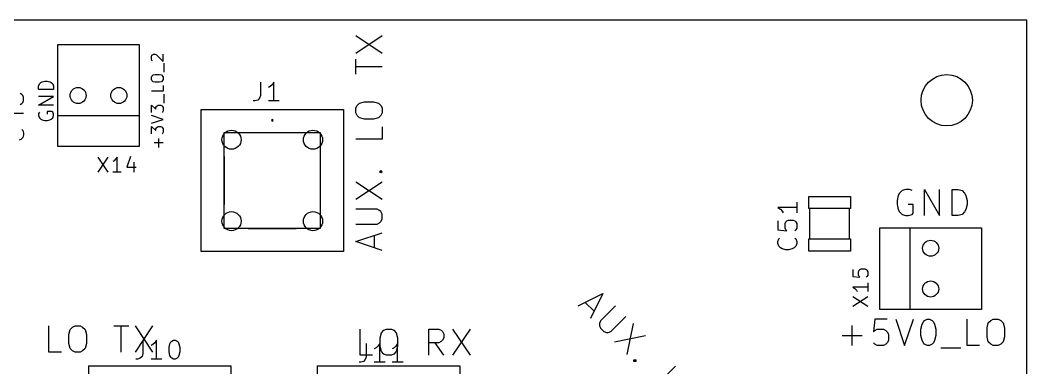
# Model space of a CAD drawing. Header units: millimetres. Extents: x 0 to 100, y 0 to 100.
# Drawn here: x 37.2 to 100, y 78.3 to 100 of the extents above; entities that cross this region are included whole.
import ezdxf

# ---------------------------------------------------------------- set-up
doc = ezdxf.new("R2010")
doc.units = ezdxf.units.MM
for name, color, linetype, true_color in [('Edge.Cuts', 254, 'CONTINUOUS', 0xd0d2cd), ('F.Fab', 9, 'CONTINUOUS', 0xafafaf), ('F.Silkscreen', 41, 'CONTINUOUS', 0xf2eda1)]:
    doc.layers.add(name, color=color, linetype=linetype, true_color=true_color)

msp = doc.modelspace()

# ---------------------------------------------------------------- linework, layer by layer
at = {"layer": 'Edge.Cuts', "linetype": 'CONTINUOUS'}
for p, q in [((100, 100), (0, 100)), ((100, 0), (100, 100))]:
    msp.add_line(p, q, dxfattribs=at)
at = {"layer": 'Edge.Cuts'}
for centre, radius in [((95, 95), 1.599999), ((40.83, 95.3), 0.5), ((43.37, 95.3), 0.5), ((50.4, 92.54), 0.5969), ((55.48, 92.54), 0.5969), ((50.4, 87.46), 0.5969), ((55.48, 87.46), 0.5969), ((94, 85.77), 0.5), ((94, 83.23), 0.5)]:
    msp.add_circle(centre, radius, dxfattribs=at)
at = {"layer": 'F.Fab', "linetype": 'CONTINUOUS'}
for p, q in [((58.156657, 97.94651), (59.792417, 99.037016)), ((58.156657, 99.037016), (59.792417, 97.94651)), ((45.401719, 97.737514), (45.436767, 97.807609)), ((45.401719, 97.562276), (45.401719, 97.737514)), ((45.436767, 97.492181), (45.401719, 97.562276)), ((45.436767, 97.807609), (45.471814, 97.842657)), ((45.471814, 97.457133), (45.436767, 97.492181)), ((45.471814, 97.842657), (45.54191, 97.877704)), ((45.54191, 97.877704), (45.612005, 97.877704)), ((45.612005, 97.877704), (45.717148, 97.842657)), ((45.717148, 97.842657), (46.137719, 97.422085)), ((46.137719, 97.422085), (46.137719, 97.877704)), ((46.207814, 96.756181), (46.207814, 97.316942)), ((58.156657, 96.622323), (58.156657, 97.557043)), ((59.792417, 97.089683), (58.156657, 97.089683)), ((38.413459, 96.016892), (38.501078, 96.104511)), ((38.501078, 96.104511), (38.588697, 96.148321)), ((38.588697, 96.148321), (38.763935, 96.19213)), ((38.763935, 96.19213), (38.895363, 96.19213)), ((38.895363, 96.19213), (39.070601, 96.148321)), ((39.070601, 96.148321), (39.15822, 96.104511)), ((39.15822, 96.104511), (39.24584, 96.016892)), ((45.401719, 96.440752), (45.436767, 96.510847)), ((45.401719, 96.300561), (45.401719, 96.440752)), ((45.436767, 96.230466), (45.401719, 96.300561)), ((45.436767, 96.510847), (45.506862, 96.580942)), ((45.506862, 96.160371), (45.436767, 96.230466)), ((45.506862, 96.580942), (45.647052, 96.61599)), ((45.647052, 96.125323), (45.506862, 96.160371)), ((45.647052, 96.61599), (45.892386, 96.61599)), ((45.892386, 96.125323), (45.647052, 96.125323)), ((45.892386, 96.61599), (46.032576, 96.580942)), ((46.032576, 96.160371), (45.892386, 96.125323)), ((46.032576, 96.580942), (46.102672, 96.510847)), ((46.102672, 96.230466), (46.032576, 96.160371)), ((46.102672, 96.510847), (46.137719, 96.440752)), ((46.137719, 96.300561), (46.102672, 96.230466)), ((46.137719, 96.440752), (46.137719, 96.300561)), ((38.369649, 95.885464), (38.413459, 96.016892)), ((38.369649, 95.666416), (38.369649, 95.885464)), ((39.289649, 95.666416), (38.369649, 95.666416)), ((39.24584, 96.016892), (39.289649, 95.885464)), ((39.289649, 95.885464), (39.289649, 95.666416)), ((46.137719, 95.564561), (45.401719, 95.564561)), ((46.137719, 95.915037), (46.137719, 95.564561)), ((38.369649, 94.702606), (39.289649, 95.22832)), ((39.289649, 95.22832), (38.369649, 95.22832)), ((46.207814, 94.828561), (46.207814, 95.389322)), ((58.23455, 94.674991), (58.390337, 94.830777)), ((58.390337, 94.830777), (58.70191, 94.908671)), ((58.70191, 94.908671), (59.247164, 94.908671)), ((59.247164, 94.908671), (59.558737, 94.830777)), ((59.558737, 94.830777), (59.714524, 94.674991)), ((39.289649, 94.702606), (38.369649, 94.702606)), ((38.413459, 94.264511), (38.369649, 94.176892)), ((38.369649, 94.176892), (38.369649, 94.045463)), ((39.20203, 94.30832), (38.895363, 94.30832)), ((38.895363, 94.30832), (38.895363, 94.133082)), ((39.24584, 94.264511), (39.20203, 94.30832)), ((39.289649, 94.133082), (39.24584, 94.264511)), ((45.401719, 94.232751), (45.401719, 94.68837)), ((45.401719, 94.68837), (45.6821, 94.443037)), ((45.6821, 94.54818), (45.717148, 94.618275)), ((45.6821, 94.443037), (45.6821, 94.54818)), ((45.717148, 94.618275), (45.752195, 94.653323)), ((45.752195, 94.653323), (45.822291, 94.68837)), ((45.822291, 94.68837), (45.997529, 94.68837)), ((45.997529, 94.68837), (46.067624, 94.653323)), ((46.067624, 94.653323), (46.102672, 94.618275)), ((46.102672, 94.267799), (46.067624, 94.232751)), ((46.102672, 94.618275), (46.137719, 94.54818)), ((46.137719, 94.337894), (46.102672, 94.267799)), ((46.137719, 94.54818), (46.137719, 94.337894)), ((48.505, 94.435), (57.375, 94.435)), ((48.505, 85.565), (48.505, 94.435)), ((57.375, 94.435), (57.375, 85.565)), ((58.156657, 94.519204), (58.23455, 94.674991)), ((58.156657, 94.207631), (58.156657, 94.519204)), ((58.23455, 94.051844), (58.156657, 94.207631)), ((59.714524, 94.674991), (59.792417, 94.519204)), ((59.792417, 94.207631), (59.714524, 94.051844)), ((59.792417, 94.519204), (59.792417, 94.207631)), ((38.369649, 94.045463), (38.413459, 93.914035)), ((38.413459, 93.914035), (38.501078, 93.826416)), ((38.501078, 93.826416), (38.588697, 93.782606)), ((38.588697, 93.782606), (38.763935, 93.738797)), ((38.763935, 93.738797), (38.895363, 93.738797)), ((38.895363, 93.738797), (39.070601, 93.782606)), ((39.070601, 93.782606), (39.15822, 93.826416)), ((39.15822, 93.826416), (39.24584, 93.914035)), ((39.24584, 93.914035), (39.289649, 94.045463)), ((39.289649, 94.045463), (39.289649, 94.133082)), ((46.137719, 93.81218), (45.401719, 94.057513)), ((45.401719, 93.566847), (46.137719, 93.81218)), ((58.390337, 93.896057), (58.23455, 94.051844)), ((58.70191, 93.818164), (58.390337, 93.896057)), ((59.247164, 93.818164), (58.70191, 93.818164)), ((59.558737, 93.896057), (59.247164, 93.818164)), ((59.714524, 94.051844), (59.558737, 93.896057)), ((45.401719, 92.900942), (45.401719, 93.356561)), ((45.401719, 93.356561), (45.6821, 93.111228)), ((45.6821, 93.216371), (45.717148, 93.286466)), ((45.6821, 93.111228), (45.6821, 93.216371)), ((45.717148, 93.286466), (45.752195, 93.321514)), ((45.752195, 93.321514), (45.822291, 93.356561)), ((45.822291, 93.356561), (45.997529, 93.356561)), ((45.997529, 93.356561), (46.067624, 93.321514)), ((46.067624, 93.321514), (46.102672, 93.286466)), ((46.102672, 92.93599), (46.067624, 92.900942)), ((46.102672, 93.286466), (46.137719, 93.216371)), ((46.137719, 93.006085), (46.102672, 92.93599)), ((46.137719, 93.216371), (46.137719, 93.006085)), ((49.943, 92.997), (55.937, 92.997)), ((49.943, 87.003), (49.943, 92.997)), ((55.937, 92.997), (55.937, 87.003)), ((59.792417, 93.350804), (59.792417, 92.57187)), ((46.137719, 92.340181), (45.576957, 92.340181)), ((45.857338, 92.0598), (45.857338, 92.620562)), ((59.792417, 92.57187), (58.156657, 92.57187)), ((59.63663, 90.546644), (59.714524, 90.624538)), ((59.714524, 90.468751), (59.63663, 90.546644)), ((59.63663, 90.546644), (59.792417, 90.546644)), ((59.714524, 90.624538), (59.792417, 90.546644)), ((59.792417, 90.546644), (59.714524, 90.468751)), ((58.156657, 88.832991), (59.792417, 89.923497)), ((58.156657, 89.923497), (59.792417, 88.832991)), ((92.060938, 89.209662), (91.983044, 89.053876)), ((92.216724, 89.365449), (92.060938, 89.209662)), ((92.450404, 89.443342), (92.216724, 89.365449)), ((92.684084, 89.443342), (92.450404, 89.443342)), ((92.839871, 89.365449), (92.684084, 89.443342)), ((93.618804, 87.807582), (93.618804, 89.443342)), ((93.618804, 89.443342), (94.553524, 87.807582)), ((94.553524, 87.807582), (94.553524, 89.443342)), ((95.332457, 87.807582), (95.332457, 89.443342)), ((95.332457, 89.443342), (95.721924, 89.443342)), ((95.721924, 89.443342), (95.955604, 89.365449)), ((95.955604, 89.365449), (96.111391, 89.209662)), ((96.111391, 89.209662), (96.189284, 89.053876)), ((86.4046, 88.2517), (86.4046, 89.0018)), ((86.4046, 89.0018), (89.0045, 89.0018)), ((89.0045, 89.0018), (89.0045, 88.2517)), ((91.983044, 89.053876), (91.905151, 88.742302)), ((91.905151, 88.742302), (91.905151, 88.508622)), ((96.189284, 89.053876), (96.267177, 88.742302)), ((96.267177, 88.742302), (96.267177, 88.508622)), ((59.480844, 88.209844), (58.156657, 88.209844)), ((59.63663, 88.131951), (59.480844, 88.209844)), ((59.714524, 88.054058), (59.63663, 88.131951)), ((59.792417, 87.898271), (59.714524, 88.054058)), ((59.792417, 87.586698), (59.792417, 87.898271)), ((89.0045, 88.2517), (86.4046, 88.2517)), ((86.4554, 86.3348), (86.4554, 88.2652)), ((88.9446, 86.3348), (88.9446, 88.2652)), ((91.905151, 88.508622), (91.983044, 88.197049)), ((91.983044, 88.197049), (92.060938, 88.041262)), ((92.060938, 88.041262), (92.216724, 87.885476)), ((92.917764, 88.508622), (92.606191, 88.508622)), ((92.839871, 87.885476), (92.917764, 87.963369)), ((92.917764, 87.963369), (92.917764, 88.508622)), ((96.111391, 88.041262), (95.955604, 87.885476)), ((96.189284, 88.197049), (96.111391, 88.041262)), ((96.267177, 88.508622), (96.189284, 88.197049)), ((58.156657, 87.275124), (59.480844, 87.275124)), ((59.480844, 87.275124), (59.63663, 87.353018)), ((59.63663, 87.353018), (59.714524, 87.430911)), ((59.714524, 87.430911), (59.792417, 87.586698)), ((92.216724, 87.885476), (92.450404, 87.807582)), ((92.450404, 87.807582), (92.606191, 87.807582)), ((92.606191, 87.807582), (92.839871, 87.885476)), ((95.721924, 87.807582), (95.332457, 87.807582)), ((95.955604, 87.885476), (95.721924, 87.807582)), ((55.937, 87.003), (49.943, 87.003)), ((58.156657, 86.184618), (59.792417, 86.729871)), ((59.792417, 85.639364), (58.156657, 86.184618)), ((59.325057, 85.795151), (59.325057, 86.574084)), ((86.3955, 85.5982), (86.3955, 86.3483)), ((86.3955, 86.3483), (88.9954, 86.3483)), ((88.9954, 86.3483), (88.9954, 85.5982)), ((57.375, 85.565), (48.505, 85.565)), ((88.9954, 85.5982), (86.3955, 85.5982)), ((72.02311, 82.170455), (73.565319, 82.94156)), ((73.565319, 82.94156), (72.794215, 81.399351)), ((72.463741, 82.390771), (73.01453, 81.839982)), ((74.336424, 82.170455), (73.400083, 81.234114)), ((73.400083, 81.234114), (73.345004, 81.068877)), ((73.345004, 81.068877), (73.345004, 80.958719)), ((74.06103, 80.573167), (74.997371, 81.509508)), ((75.438002, 81.068877), (75.05245, 79.141116)), ((90.508271, 81.343342), (90.430378, 80.564409)), ((91.287205, 81.343342), (90.508271, 81.343342)), ((91.832458, 81.343342), (92.377712, 79.707582)), ((92.377712, 79.707582), (92.922965, 81.343342)), ((93.390325, 80.720196), (93.468218, 81.031769)), ((93.468218, 81.031769), (93.546112, 81.187556)), ((93.546112, 81.187556), (93.624005, 81.265449)), ((93.624005, 81.265449), (93.779792, 81.343342)), ((93.779792, 81.343342), (93.935578, 81.343342)), ((93.935578, 81.343342), (94.091365, 81.265449)), ((94.091365, 81.265449), (94.169258, 81.187556)), ((94.169258, 81.187556), (94.247152, 81.031769)), ((94.247152, 81.031769), (94.325045, 80.720196)), ((96.272378, 79.707582), (96.272378, 81.343342)), ((97.518672, 80.798089), (97.596565, 81.109662)), ((97.596565, 81.109662), (97.752352, 81.265449)), ((97.752352, 81.265449), (97.908139, 81.343342)), ((97.908139, 81.343342), (98.219712, 81.343342)), ((98.219712, 81.343342), (98.375499, 81.265449)), ((98.375499, 81.265449), (98.531285, 81.109662)), ((98.531285, 81.109662), (98.609179, 80.798089)), ((39.007595, 79.293743), (39.007595, 80.929503)), ((40.253889, 80.38425), (40.331782, 80.695823)), ((40.253889, 79.838997), (40.253889, 80.38425)), ((40.331782, 80.695823), (40.487569, 80.85161)), ((40.487569, 80.85161), (40.643356, 80.929503)), ((40.643356, 80.929503), (40.954929, 80.929503)), ((40.954929, 80.929503), (41.110716, 80.85161)), ((41.110716, 80.85161), (41.266502, 80.695823)), ((41.266502, 80.695823), (41.344396, 80.38425)), ((41.344396, 80.38425), (41.344396, 79.838997)), ((43.058048, 80.929503), (43.992768, 80.929503)), ((43.525408, 79.293743), (43.525408, 80.929503)), ((44.382235, 80.929503), (45.472741, 79.293743)), ((45.472741, 80.929503), (44.382235, 79.293743)), ((58.418128, 79.093743), (58.418128, 80.729503)), ((59.664422, 80.18425), (59.742315, 80.495823)), ((59.742315, 80.495823), (59.898102, 80.65161)), ((59.898102, 80.65161), (60.053889, 80.729503)), ((60.053889, 80.729503), (60.365462, 80.729503)), ((60.365462, 80.729503), (60.521249, 80.65161)), ((60.521249, 80.65161), (60.677035, 80.495823)), ((60.677035, 80.495823), (60.754929, 80.18425)), ((62.702261, 79.093743), (62.702261, 80.729503)), ((62.702261, 80.729503), (63.325408, 80.729503)), ((63.325408, 80.729503), (63.481195, 80.65161)), ((63.481195, 80.65161), (63.559088, 80.573717)), ((63.559088, 80.573717), (63.636981, 80.41793)), ((63.636981, 80.41793), (63.636981, 80.18425)), ((64.182235, 80.729503), (65.272741, 79.093743)), ((65.272741, 80.729503), (64.182235, 79.093743)), ((73.345004, 80.958719), (73.400083, 80.793483)), ((73.400083, 80.793483), (73.620398, 80.573167)), ((73.620398, 80.573167), (73.785635, 80.518088)), ((73.785635, 80.518088), (73.895793, 80.518088)), ((73.895793, 80.518088), (74.06103, 80.573167)), ((89.106191, 79.707582), (89.106191, 80.953876)), ((90.430378, 80.564409), (90.508271, 80.642302)), ((90.508271, 80.642302), (90.664058, 80.720196)), ((90.664058, 80.720196), (91.053525, 80.720196)), ((91.053525, 80.720196), (91.209311, 80.642302)), ((91.209311, 80.642302), (91.287205, 80.564409)), ((91.287205, 80.564409), (91.365098, 80.408622)), ((91.365098, 80.408622), (91.365098, 80.019156)), ((93.390325, 80.330729), (93.390325, 80.720196)), ((94.325045, 80.720196), (94.325045, 80.330729)), ((97.518672, 80.252836), (97.518672, 80.798089)), ((98.609179, 80.798089), (98.609179, 80.252836)), ((40.331782, 79.527423), (40.253889, 79.838997)), ((41.344396, 79.838997), (41.266502, 79.527423)), ((59.664422, 79.638997), (59.664422, 80.18425)), ((60.754929, 80.18425), (60.754929, 79.638997)), ((63.325408, 79.872677), (62.702261, 79.872677)), ((63.636981, 79.093743), (63.091728, 79.872677)), ((63.481195, 79.95057), (63.325408, 79.872677)), ((63.559088, 80.028463), (63.481195, 79.95057)), ((63.636981, 80.18425), (63.559088, 80.028463)), ((76.209107, 80.297773), (74.281345, 79.91222)), ((88.483044, 80.330729), (89.729338, 80.330729)), ((90.508271, 79.785476), (90.430378, 79.863369)), ((90.664058, 79.707582), (90.508271, 79.785476)), ((91.209311, 79.785476), (91.053525, 79.707582)), ((91.287205, 79.863369), (91.209311, 79.785476)), ((91.365098, 80.019156), (91.287205, 79.863369)), ((93.468218, 80.019156), (93.390325, 80.330729)), ((93.546112, 79.863369), (93.468218, 80.019156)), ((93.624005, 79.785476), (93.546112, 79.863369)), ((93.779792, 79.707582), (93.624005, 79.785476)), ((94.091365, 79.785476), (93.935578, 79.707582)), ((94.169258, 79.863369), (94.091365, 79.785476)), ((94.247152, 80.019156), (94.169258, 79.863369)), ((94.325045, 80.330729), (94.247152, 80.019156)), ((97.596565, 79.941262), (97.518672, 80.252836)), ((97.752352, 79.785476), (97.596565, 79.941262)), ((97.908139, 79.707582), (97.752352, 79.785476)), ((98.375499, 79.785476), (98.219712, 79.707582)), ((98.531285, 79.941262), (98.375499, 79.785476)), ((98.609179, 80.252836), (98.531285, 79.941262)), ((39.786529, 79.293743), (39.007595, 79.293743)), ((40.487569, 79.371637), (40.331782, 79.527423)), ((40.643356, 79.293743), (40.487569, 79.371637)), ((40.954929, 79.293743), (40.643356, 79.293743)), ((41.110716, 79.371637), (40.954929, 79.293743)), ((41.266502, 79.527423), (41.110716, 79.371637)), ((59.742315, 79.327423), (59.664422, 79.638997)), ((59.898102, 79.171637), (59.742315, 79.327423)), ((60.053889, 79.093743), (59.898102, 79.171637)), ((60.521249, 79.171637), (60.365462, 79.093743)), ((60.677035, 79.327423), (60.521249, 79.171637)), ((60.754929, 79.638997), (60.677035, 79.327423)), ((91.053525, 79.707582), (90.664058, 79.707582)), ((93.935578, 79.707582), (93.779792, 79.707582)), ((94.636619, 79.551796), (95.882912, 79.551796)), ((97.051312, 79.707582), (96.272378, 79.707582)), ((98.219712, 79.707582), (97.908139, 79.707582)), ((59.197062, 79.093743), (58.418128, 79.093743)), ((60.365462, 79.093743), (60.053889, 79.093743)), ((75.493081, 78.700484), (75.493081, 78.810642)), ((75.493081, 78.810642), (75.603239, 78.810642)), ((75.603239, 78.810642), (75.493081, 78.700484)), ((75.603239, 78.700484), (75.493081, 78.700484)), ((75.603239, 78.810642), (75.603239, 78.700484)), ((41.495, 78.435), (50.365, 78.435)), ((41.495, 69.565), (41.495, 78.435)), ((50.365, 78.435), (50.365, 69.565)), ((55.765, 78.435), (64.635, 78.435)), ((55.765, 69.565), (55.765, 78.435)), ((64.635, 78.435), (64.635, 69.565)), ((76.925132, 77.268433), (78.081789, 78.42509))]:
    msp.add_line(p, q, dxfattribs=at)
at = {"layer": 'F.Fab'}
for centre, radius in [((95, 95), 1.599999), ((40.83, 95.3), 0.5), ((43.37, 95.3), 0.5), ((50.4, 92.54), 0.5969), ((55.48, 92.54), 0.5969), ((50.4, 87.46), 0.5969), ((55.48, 87.46), 0.5969), ((94, 85.77), 0.5), ((94, 83.23), 0.5)]:
    msp.add_circle(centre, radius, dxfattribs=at)
at = {"layer": 'F.Silkscreen', "linetype": 'CONTINUOUS'}
for p, q in [((39.56, 98.475), (44.64, 98.475)), ((39.56, 94.03), (39.56, 98.475)), ((44.64, 98.475), (44.64, 94.03)), ((52.197824, 96.137103), (52.197824, 95.296726)), ((53.038201, 96.137103), (52.926151, 95.969028)), ((53.038201, 94.960575), (53.038201, 96.137103)), ((52.8141, 95.856978), (52.70205, 95.800953)), ((52.926151, 95.969028), (52.8141, 95.856978)), ((37.320641, 95.36338), (37.208591, 95.419405)), ((37.376667, 95.307355), (37.320641, 95.36338)), ((37.320641, 94.803128), (37.376667, 94.859153)), ((37.432692, 95.195304), (37.376667, 95.307355)), ((37.376667, 94.859153), (37.432692, 94.971204)), ((37.432692, 94.971204), (37.432692, 95.195304)), ((51.861673, 94.960575), (51.749623, 94.960575)), ((52.029749, 95.016601), (51.861673, 94.960575)), ((52.141799, 95.128651), (52.029749, 95.016601)), ((52.197824, 95.296726), (52.141799, 95.128651)), ((53.374352, 94.960575), (52.70205, 94.960575)), ((36.64834, 94.186852), (37.432692, 94.186852)), ((37.208591, 94.747103), (37.320641, 94.803128)), ((39.56, 92.125), (39.56, 94.03)), ((44.64, 94.03), (39.56, 94.03)), ((44.64, 94.03), (44.64, 92.125)), ((37.320641, 93.178399), (37.376667, 93.122374)), ((37.376667, 93.122374), (37.432692, 92.954298)), ((37.432692, 92.954298), (37.432692, 92.842248)), ((51.44, 92.997), (54.44, 92.997)), ((37.264616, 92.562122), (37.152566, 92.506097)), ((37.376667, 92.674173), (37.264616, 92.562122)), ((37.432692, 92.842248), (37.376667, 92.674173)), ((44.64, 92.125), (39.56, 92.125)), ((42.070324, 91.450728), (42.686697, 90.526168)), ((42.686697, 91.450728), (42.070324, 90.526168)), ((43.082937, 91.230595), (42.994883, 91.186568)), ((43.17099, 91.318648), (43.082937, 91.230595)), ((43.259043, 91.450728), (43.17099, 91.318648)), ((43.259043, 90.526168), (43.259043, 91.450728)), ((44.09555, 91.494755), (43.875416, 90.834355)), ((44.315683, 91.142541), (44.315683, 90.526168)), ((49.943, 91.5), (49.94, 88.5)), ((55.937, 91.5), (55.937, 88.5)), ((43.523203, 90.526168), (42.994883, 90.526168)), ((43.875416, 90.834355), (44.447763, 90.834355)), ((85.646155, 88.649927), (85.646155, 87.977625)), ((85.646155, 88.313776), (84.469627, 88.313776)), ((84.469627, 88.313776), (84.637702, 88.201726)), ((84.637702, 88.201726), (84.749752, 88.089675)), ((84.749752, 88.089675), (84.805778, 87.977625)), ((84.469627, 87.473399), (84.469627, 86.913147)), ((84.917828, 87.305323), (84.973853, 87.417374)), ((84.917828, 87.025198), (84.917828, 87.305323)), ((84.973853, 87.417374), (85.029878, 87.473399)), ((85.029878, 87.473399), (85.141928, 87.529424)), ((85.141928, 87.529424), (85.422054, 87.529424)), ((85.422054, 87.529424), (85.534104, 87.473399)), ((85.534104, 87.473399), (85.59013, 87.417374)), ((85.59013, 87.417374), (85.646155, 87.305323)), ((85.646155, 87.305323), (85.646155, 87.025198)), ((51.44, 87), (54.44, 87.003)), ((84.469627, 86.913147), (85.029878, 86.857122)), ((84.973853, 86.913147), (84.917828, 87.025198)), ((85.029878, 86.857122), (84.973853, 86.913147)), ((85.59013, 86.913147), (85.534104, 86.857122)), ((85.646155, 87.025198), (85.59013, 86.913147)), ((90.825, 87.04), (92.73, 87.04)), ((90.825, 81.96), (90.825, 87.04)), ((92.73, 87.04), (97.175, 87.04)), ((92.73, 81.96), (92.73, 87.04)), ((97.175, 87.04), (97.175, 81.96)), ((84.469627, 86.18482), (84.525652, 86.352896)), ((84.469627, 86.07277), (84.469627, 86.18482)), ((84.525652, 85.904695), (84.469627, 86.07277)), ((84.525652, 86.352896), (84.581677, 86.408921)), ((85.534104, 86.408921), (85.59013, 86.352896)), ((85.59013, 86.352896), (85.646155, 86.18482)), ((85.646155, 86.07277), (85.59013, 85.904695)), ((85.646155, 86.18482), (85.646155, 86.07277)), ((84.637702, 85.792644), (84.525652, 85.904695)), ((84.749752, 85.736619), (84.637702, 85.792644)), ((84.973853, 85.680594), (84.749752, 85.736619)), ((85.141928, 85.680594), (84.973853, 85.680594)), ((85.366029, 85.736619), (85.141928, 85.680594)), ((85.478079, 85.792644), (85.366029, 85.736619)), ((85.59013, 85.904695), (85.478079, 85.792644)), ((89.147536, 84.441623), (89.147536, 84.001356)), ((89.49975, 84.309543), (89.543776, 84.397596)), ((89.49975, 84.089409), (89.49975, 84.309543)), ((89.543776, 84.397596), (89.587803, 84.441623)), ((89.587803, 84.441623), (89.675856, 84.485649)), ((89.675856, 84.485649), (89.89599, 84.485649)), ((89.89599, 84.485649), (89.984043, 84.441623)), ((89.984043, 84.441623), (90.02807, 84.397596)), ((90.02807, 84.397596), (90.072096, 84.309543)), ((90.072096, 84.309543), (90.072096, 84.089409)), ((89.147536, 84.001356), (89.587803, 83.957329)), ((89.543776, 84.001356), (89.49975, 84.089409)), ((89.587803, 83.957329), (89.543776, 84.001356)), ((90.02807, 84.001356), (89.984043, 83.957329)), ((90.072096, 84.089409), (90.02807, 84.001356)), ((90.072096, 83.605116), (90.072096, 83.076796)), ((90.072096, 83.340956), (89.147536, 83.340956)), ((89.147536, 83.340956), (89.279616, 83.252903)), ((89.279616, 83.252903), (89.36767, 83.16485)), ((89.36767, 83.16485), (89.411696, 83.076796)), ((89.147536, 82.152237), (90.072096, 82.76861)), ((89.147536, 82.76861), (90.072096, 82.152237)), ((92.73, 81.96), (90.825, 81.96)), ((97.175, 81.96), (92.73, 81.96)), ((44.877572, 80.037103), (44.877572, 79.196726)), ((45.493848, 79.756978), (45.381798, 79.700953)), ((45.605899, 79.869028), (45.493848, 79.756978)), ((45.717949, 80.037103), (45.605899, 79.869028)), ((45.717949, 78.860575), (45.717949, 80.037103)), ((46.502301, 79.588902), (46.558326, 79.813003)), ((46.558326, 79.813003), (46.614351, 79.925053)), ((46.614351, 79.925053), (46.670377, 79.981078)), ((46.670377, 79.981078), (46.782427, 80.037103)), ((46.782427, 80.037103), (46.894477, 80.037103)), ((46.894477, 80.037103), (47.006527, 79.981078)), ((47.006527, 79.981078), (47.062553, 79.925053)), ((47.062553, 79.925053), (47.118578, 79.813003)), ((47.118578, 79.813003), (47.174603, 79.588902)), ((58.797572, 79.837103), (58.797572, 78.996726)), ((59.637949, 79.837103), (59.525899, 79.669028)), ((59.637949, 78.660575), (59.637949, 79.837103)), ((60.758452, 79.837103), (60.646402, 79.669028)), ((60.758452, 78.660575), (60.758452, 79.837103)), ((44.877572, 79.196726), (44.821547, 79.028651)), ((46.502301, 79.308777), (46.502301, 79.588902)), ((46.558326, 79.084676), (46.502301, 79.308777)), ((47.174603, 79.308777), (47.118578, 79.084676)), ((47.174603, 79.588902), (47.174603, 79.308777)), ((59.413848, 79.556978), (59.301798, 79.500953)), ((59.525899, 79.669028), (59.413848, 79.556978)), ((60.534351, 79.556978), (60.422301, 79.500953)), ((60.646402, 79.669028), (60.534351, 79.556978)), ((44.541421, 78.860575), (44.429371, 78.860575)), ((44.709497, 78.916601), (44.541421, 78.860575)), ((44.821547, 79.028651), (44.709497, 78.916601)), ((46.0541, 78.860575), (45.381798, 78.860575)), ((46.614351, 78.972626), (46.558326, 79.084676)), ((46.670377, 78.916601), (46.614351, 78.972626)), ((46.782427, 78.860575), (46.670377, 78.916601)), ((46.894477, 78.860575), (46.782427, 78.860575)), ((47.006527, 78.916601), (46.894477, 78.860575)), ((47.062553, 78.972626), (47.006527, 78.916601)), ((47.118578, 79.084676), (47.062553, 78.972626)), ((58.461421, 78.660575), (58.349371, 78.660575)), ((58.629497, 78.716601), (58.461421, 78.660575)), ((58.741547, 78.828651), (58.629497, 78.716601)), ((58.797572, 78.996726), (58.741547, 78.828651)), ((59.9741, 78.660575), (59.301798, 78.660575)), ((61.094603, 78.660575), (60.422301, 78.660575))]:
    msp.add_line(p, q, dxfattribs=at)
at = {"layer": 'F.Silkscreen'}
for centre, radius in [((95, 95), 1.599999), ((40.83, 95.3), 0.5), ((43.37, 95.3), 0.5), ((50.4, 92.54), 0.5969), ((55.48, 92.54), 0.5969), ((50.4, 87.46), 0.5969), ((55.48, 87.46), 0.5969), ((94, 85.77), 0.5), ((94, 83.23), 0.5)]:
    msp.add_circle(centre, radius, dxfattribs=at)
for start, end in [(-270, -90), (-90, 90)]:
    msp.add_arc((52.94, 93.75), 0.05, start, end, dxfattribs=at)

doc.saveas('drawing.dxf')
